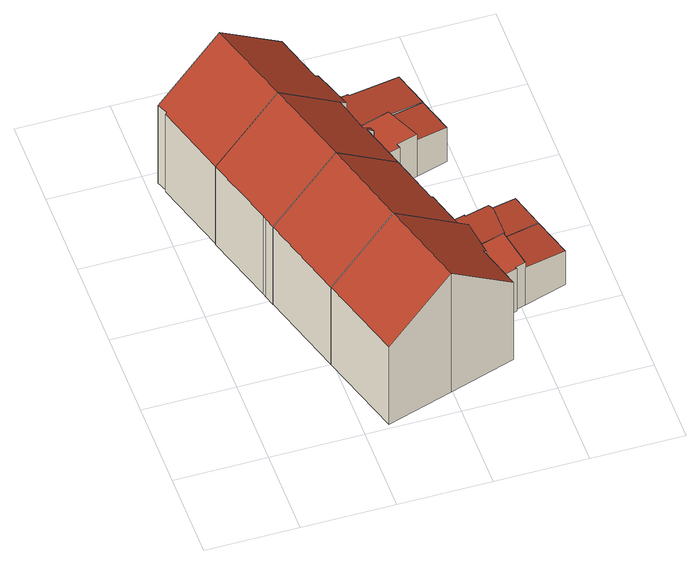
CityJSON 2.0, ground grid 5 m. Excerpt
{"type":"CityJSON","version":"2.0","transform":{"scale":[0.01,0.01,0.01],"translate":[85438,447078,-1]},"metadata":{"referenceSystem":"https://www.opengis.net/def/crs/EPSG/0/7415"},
"CityObjects":{
"building1":{"type":"Building","attributes":{"b3_bag_bag_overlap":0,"b3_dak_type":"slanted","b3_extrusie":0,"b3_h_dak_50p":6.39,"b3_h_dak_70p":7.12,"b3_h_dak_max":8.29,"b3_h_dak_min":2.17,"b3_h_maaiveld":-0.288,"b3_is_glas_dak":false,"b3_kas_warenhuis":false,"b3_mutatie_AHN3_AHN4":false,"b3_mutatie_AHN4_AHN5":false,"b3_n_vlakken":4,"b3_rmse_lod12":2.32,"b3_rmse_lod13":0.912,"b3_rmse_lod22":0.103,"b3_succes":true,"b3_t_run":42,"b3_val3dity_lod12":"[]","b3_val3dity_lod13":"[]","b3_val3dity_lod22":"[]","b3_volume_lod12":355.67,"b3_volume_lod13":318.44,"b3_volume_lod22":295.19,"geconstateerd":false,"oorspronkelijkbouwjaar":1920,"rf_force_lod11":false,"status":"Pand in gebruik","b3_opp_grond":48.12,"b3_opp_dak_plat":6.73,"b3_opp_dak_schuin":51.87,"b3_opp_scheidingsmuur":120.13,"b3_opp_buitenmuur":72.8,"b3_bouwlagen":2},"children":["building1-1"]},
"building1-1":{"type":"BuildingPart","parents":["building1"],"geometry":[{"type":"Solid","lod":"2.2","boundaries":[[[[0,1,2,3,4,5,6,7,8,9,10,11,12,13,14,15]],[[16,17,18,19]],[[17,0,15,20]],[[21,14,13,22,23]],[[23,22,24,25]],[[26,3,2,27]],[[28,11,10,24]],[[29,12,11,28]],[[30,31,9,8,32]],[[25,24,10,9,31]],[[32,8,7,33]],[[34,4,3,26]],[[22,13,12,29]],[[27,2,1,35]],[[33,7,6,36]],[[36,6,5,37]],[[37,5,4,34]],[[38,39,31,30]],[[19,18,39,38]],[[20,15,14,21]],[[35,1,0,17,16]],[[22,29,28,24]],[[26,32,33,36,37,34]],[[20,21,23,25,31,39,18,17]],[[35,16,19,38,30,32,26,27]]]],"semantics":{"surfaces":[{"type":"GroundSurface"},{"type":"WallSurface","on_footprint_edge":false},{"type":"WallSurface","on_footprint_edge":true},{"type":"RoofSurface","b3_h_dak_50p":2.23,"b3_h_dak_70p":2.27,"b3_h_dak_max":2.75,"b3_h_dak_min":2.14,"b3_azimut":78.01,"b3_hellingshoek":6.37},{"type":"RoofSurface","b3_h_dak_50p":6.87,"b3_h_dak_70p":7.51,"b3_h_dak_max":8.52,"b3_h_dak_min":5.24,"b3_azimut":253.13,"b3_hellingshoek":38.23},{"type":"RoofSurface","b3_h_dak_50p":2.78,"b3_h_dak_70p":2.79,"b3_h_dak_max":5.17,"b3_h_dak_min":2.75,"b3_azimut":78.79,"b3_hellingshoek":1.01},{"type":"RoofSurface","b3_h_dak_50p":6.62,"b3_h_dak_70p":7.3,"b3_h_dak_max":8.52,"b3_h_dak_min":4.9,"b3_azimut":73.06,"b3_hellingshoek":38.52}],"values":[[0,1,2,2,1,2,2,2,2,2,2,2,2,2,2,2,2,1,1,2,2,3,4,5,6]]}}]},
"building2":{"type":"Building","attributes":{"b3_bag_bag_overlap":0,"b3_dak_type":"slanted","b3_extrusie":0,"b3_h_dak_50p":6.32,"b3_h_dak_70p":7.05,"b3_h_dak_max":8.32,"b3_h_dak_min":2.17,"b3_h_maaiveld":-0.262,"b3_is_glas_dak":false,"b3_kas_warenhuis":false,"b3_mutatie_AHN3_AHN4":false,"b3_mutatie_AHN4_AHN5":false,"b3_n_vlakken":4,"b3_rmse_lod12":2.31,"b3_rmse_lod13":0.906,"b3_rmse_lod22":0.0875,"b3_succes":true,"b3_t_run":54,"b3_val3dity_lod12":"[]","b3_val3dity_lod13":"[]","b3_val3dity_lod22":"[]","b3_volume_lod12":360.03,"b3_volume_lod13":324.81,"b3_volume_lod22":299.05,"geconstateerd":false,"oorspronkelijkbouwjaar":1920,"rf_force_lod11":false,"status":"Pand in gebruik","b3_opp_grond":49.11,"b3_opp_dak_plat":4.67,"b3_opp_dak_schuin":54.59,"b3_opp_scheidingsmuur":120.11,"b3_opp_buitenmuur":69.96,"b3_bouwlagen":2},"children":["building2-1"]},
"building2-1":{"type":"BuildingPart","parents":["building2"],"geometry":[{"type":"Solid","lod":"2.2","boundaries":[[[[40,41,42,43,44,45,46,47,48,49,50,51,52,53]],[[54,46,45,55]],[[56,47,46,54]],[[57,58,41,40,59]],[[60,42,41,58]],[[61,43,42,60]],[[62,48,47,56,63]],[[63,56,59,64]],[[65,50,49,66]],[[67,51,50,65]],[[68,52,51,67]],[[69,44,43,61]],[[70,53,52,68]],[[64,59,40,53,70]],[[66,49,48,62]],[[55,45,44,69,71]],[[71,69,58,57]],[[70,68,67,65]],[[66,62,63,64,70,65]],[[71,57,59,56,54,55]],[[58,69,61,60]]]],"semantics":{"surfaces":[{"type":"GroundSurface"},{"type":"WallSurface","on_footprint_edge":true},{"type":"WallSurface","on_footprint_edge":false},{"type":"RoofSurface","b3_h_dak_50p":6.82,"b3_h_dak_70p":7.47,"b3_h_dak_max":8.5,"b3_h_dak_min":5.15,"b3_azimut":253.25,"b3_hellingshoek":38.49},{"type":"RoofSurface","b3_h_dak_50p":6.56,"b3_h_dak_70p":7.25,"b3_h_dak_max":8.5,"b3_h_dak_min":4.66,"b3_azimut":73.17,"b3_hellingshoek":38.54},{"type":"RoofSurface","b3_h_dak_50p":2.77,"b3_h_dak_70p":2.78,"b3_h_dak_max":4.89,"b3_h_dak_min":2.74,"b3_azimut":21.66,"b3_hellingshoek":1.18},{"type":"RoofSurface","b3_h_dak_50p":2.28,"b3_h_dak_70p":2.32,"b3_h_dak_max":2.77,"b3_h_dak_min":2.11,"b3_azimut":73.63,"b3_hellingshoek":7.29}],"values":[[0,1,1,1,1,1,1,2,1,1,1,1,1,1,1,1,2,3,4,5,6]]}}]},
"building3":{"type":"Building","attributes":{"b3_bag_bag_overlap":0,"b3_dak_type":"slanted","b3_extrusie":0,"b3_h_dak_50p":6.36,"b3_h_dak_70p":7.1,"b3_h_dak_max":8.26,"b3_h_dak_min":2.18,"b3_h_maaiveld":-0.244,"b3_is_glas_dak":false,"b3_kas_warenhuis":false,"b3_mutatie_AHN3_AHN4":false,"b3_mutatie_AHN4_AHN5":false,"b3_n_vlakken":3,"b3_rmse_lod12":2.31,"b3_rmse_lod13":0.915,"b3_rmse_lod22":0.0819,"b3_succes":true,"b3_t_run":55,"b3_val3dity_lod12":"[]","b3_val3dity_lod13":"[]","b3_val3dity_lod22":"[]","b3_volume_lod12":354.1,"b3_volume_lod13":320.42,"b3_volume_lod22":295.87,"geconstateerd":false,"oorspronkelijkbouwjaar":1920,"rf_force_lod11":false,"status":"Pand in gebruik","b3_opp_grond":48.11,"b3_opp_dak_plat":0,"b3_opp_dak_schuin":56.16,"b3_opp_scheidingsmuur":119.34,"b3_opp_buitenmuur":69.84,"b3_bouwlagen":2},"children":["building3-1"]},
"building3-1":{"type":"BuildingPart","parents":["building3"],"geometry":[{"type":"Solid","lod":"2.2","boundaries":[[[[72,73,74,75,76,77,78,79,80,81,82,83,84,85]],[[86,87,88,89]],[[90,81,80,91]],[[92,82,81,90]],[[87,83,82,92]],[[91,80,79,93]],[[93,79,78,88]],[[94,77,76,95]],[[89,88,78,77,94]],[[95,76,75,96]],[[97,72,85,98]],[[32,84,83,87,86]],[[96,75,74,99]],[[99,74,73,100]],[[98,85,84,32]],[[100,73,72,97]],[[93,88,87,92,90,91]],[[32,86,89,94,95,96]],[[100,97,98,32,96,99]]]],"semantics":{"surfaces":[{"type":"GroundSurface"},{"type":"WallSurface","on_footprint_edge":false},{"type":"WallSurface","on_footprint_edge":true},{"type":"RoofSurface","b3_h_dak_50p":2.56,"b3_h_dak_70p":2.71,"b3_h_dak_max":5.07,"b3_h_dak_min":2.16,"b3_azimut":78.16,"b3_hellingshoek":9.32},{"type":"RoofSurface","b3_h_dak_50p":6.62,"b3_h_dak_70p":7.27,"b3_h_dak_max":8.45,"b3_h_dak_min":4.83,"b3_azimut":73.08,"b3_hellingshoek":38.55},{"type":"RoofSurface","b3_h_dak_50p":6.82,"b3_h_dak_70p":7.46,"b3_h_dak_max":8.45,"b3_h_dak_min":5.17,"b3_azimut":252.61,"b3_hellingshoek":38.35}],"values":[[0,1,2,2,2,2,2,2,2,2,2,2,2,2,2,2,3,4,5]]}}]},
"building4":{"type":"Building","attributes":{"b3_bag_bag_overlap":0,"b3_dak_type":"slanted","b3_extrusie":0,"b3_h_dak_50p":6.38,"b3_h_dak_70p":7.15,"b3_h_dak_max":8.27,"b3_h_dak_min":2.18,"b3_h_maaiveld":-0.26,"b3_is_glas_dak":false,"b3_kas_warenhuis":false,"b3_mutatie_AHN3_AHN4":false,"b3_mutatie_AHN4_AHN5":false,"b3_n_vlakken":4,"b3_rmse_lod12":2.27,"b3_rmse_lod13":0.925,"b3_rmse_lod22":0.0848,"b3_succes":true,"b3_t_run":45,"b3_val3dity_lod12":"[]","b3_val3dity_lod13":"[]","b3_val3dity_lod22":"[]","b3_volume_lod12":353.39,"b3_volume_lod13":319.27,"b3_volume_lod22":294.59,"geconstateerd":false,"oorspronkelijkbouwjaar":1920,"rf_force_lod11":false,"status":"Pand in gebruik","b3_opp_grond":47.84,"b3_opp_dak_plat":6.38,"b3_opp_dak_schuin":51.84,"b3_opp_scheidingsmuur":120.57,"b3_opp_buitenmuur":68.95,"b3_bouwlagen":2},"children":["building4-1"]},
"building4-1":{"type":"BuildingPart","parents":["building4"],"geometry":[{"type":"Solid","lod":"2.2","boundaries":[[[[101,102,103,104,105,106,107,108,109,42,110,111,53,52]],[[112,113,114,115]],[[116,109,108,117]],[[26,102,101,118]],[[119,42,109,116]],[[120,107,106,121]],[[122,117,108,107,120]],[[121,106,105,114]],[[123,104,103,124]],[[115,114,105,104,123]],[[124,103,102,26]],[[70,53,111,113,112]],[[125,52,53,70]],[[118,101,52,125]],[[126,127,117,122]],[[128,110,42,119]],[[113,111,110,128,129]],[[129,128,127,126]],[[70,112,115,123,124,26]],[[118,125,70,26]],[[127,128,119,116,117]],[[129,126,122,120,121,114,113]]]],"semantics":{"surfaces":[{"type":"GroundSurface"},{"type":"WallSurface","on_footprint_edge":false},{"type":"WallSurface","on_footprint_edge":true},{"type":"RoofSurface","b3_h_dak_50p":6.65,"b3_h_dak_70p":7.3,"b3_h_dak_max":8.49,"b3_h_dak_min":4.97,"b3_azimut":73.37,"b3_hellingshoek":38.62},{"type":"RoofSurface","b3_h_dak_50p":6.83,"b3_h_dak_70p":7.48,"b3_h_dak_max":8.49,"b3_h_dak_min":5.17,"b3_azimut":253.17,"b3_hellingshoek":38.19},{"type":"RoofSurface","b3_h_dak_50p":2.25,"b3_h_dak_70p":2.28,"b3_h_dak_max":2.34,"b3_h_dak_min":2.15,"b3_azimut":81.82,"b3_hellingshoek":6.62},{"type":"RoofSurface","b3_h_dak_50p":2.75,"b3_h_dak_70p":2.78,"b3_h_dak_max":5.08,"b3_h_dak_min":2.68,"b3_azimut":79.31,"b3_hellingshoek":2.74}],"values":[[0,1,2,2,2,2,2,2,2,2,2,2,2,2,1,2,2,1,3,4,5,6]]}}]}
},
"vertices":[
[1026,1469,71],[986,1457,71],[1063,1202,71],[705,1089,71],[342,975,71],[325,1034,71],[319,1062,71],[198,1451,71],[561,1564,71],[919,1675,71],[1200,1763,71],[1397,1824,71],[1457,1628,71],[1286,1576,71],[1169,1541,71],[1177,1515,71],[1026,1469,595],[1026,1469,380],[1017,1490,380],[1017,1490,597],[1177,1515,377],[1169,1541,377],[1286,1576,334],[1286,1576,375],[1200,1763,339],[1200,1763,376],[705,1089,928],[1063,1202,629],[1397,1824,316],[1457,1628,314],[919,1675,629],[919,1675,381],[561,1564,928],[198,1451,629],[342,975,628],[986,1457,629],[319,1062,631],[325,1034,628],[967,1467,641],[967,1467,381],
[1281,747,74],[1482,809,74],[1685,873,74],[1752,652,74],[1521,582,74],[1465,565,74],[1468,556,74],[1293,503,74],[1276,498,74],[1351,250,74],[991,137,74],[630,24,74],[486,499,74],[848,612,74],[1468,556,379],[1465,565,379],[1293,503,381],[1482,809,374],[1482,809,341],[1281,747,377],[1685,873,314],[1752,652,314],[1276,498,627],[1293,503,613],[1281,747,566],[991,137,928],[1351,250,627],[630,24,627],[486,499,626],[1521,582,345],[848,612,928],[1521,582,378],
[74,1863,76],[82,1867,76],[58,1928,76],[414,2040,76],[775,2153,76],[856,1884,76],[878,1891,76],[1048,1942,76],[1051,1933,76],[1338,2020,76],[1397,1824,76],[957,1687,76],[561,1564,76],[198,1451,76],[957,1687,598],[957,1687,394],[878,1891,400],[878,1891,610],[1338,2020,322],[1051,1933,371],[1397,1824,319],[1048,1942,371],[856,1884,628],[775,2153,628],[414,2040,929],[74,1863,630],[198,1451,627],[58,1928,634],[82,1867,637],
[342,975,74],[705,1089,74],[1063,1202,74],[1146,927,74],[1156,930,74],[1338,985,74],[1340,976,74],[1472,1016,74],[1628,1063,74],[1489,812,74],[1216,727,74],[1216,727,620],[1216,727,383],[1156,930,384],[1156,930,619],[1628,1063,319],[1472,1016,337],[342,975,629],[1685,873,315],[1340,976,375],[1338,985,375],[1472,1016,368],[1146,927,628],[1063,1202,628],[486,499,629],[1488,991,368],[1488,991,336],[1489,812,339],[1489,812,369]
]}
